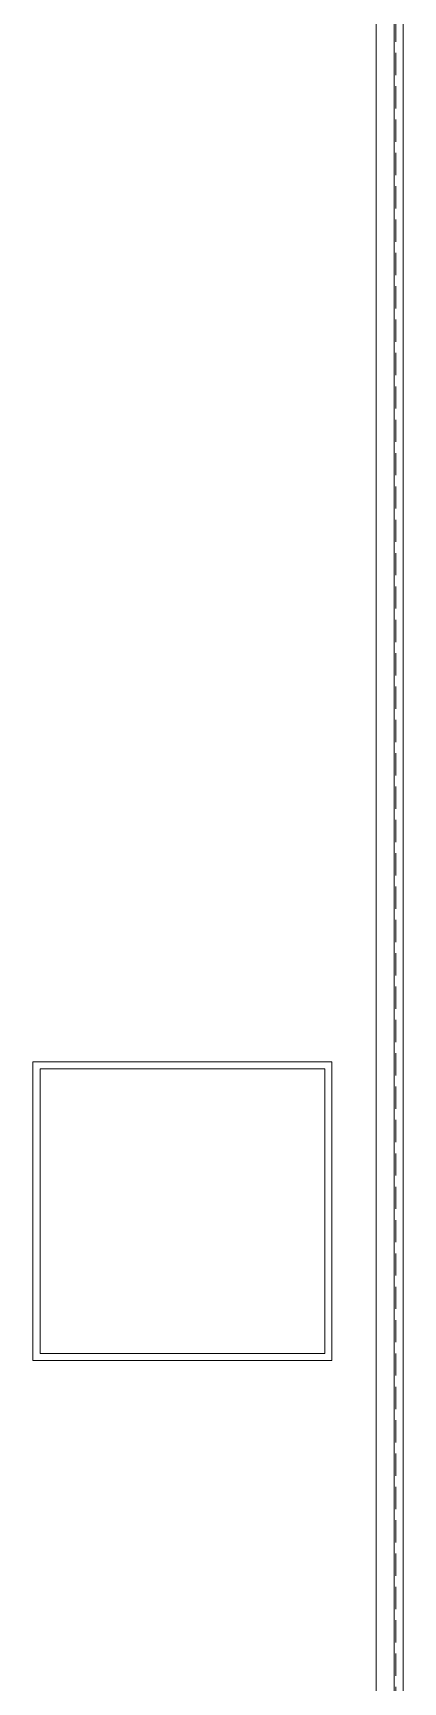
# Model space of a CAD drawing. Extents: x -2365 to 41970, y -230 to 8114.
# Drawn here: x 19198.8 to 19302.8, y 2320.1 to 2783.7 of the extents above; entities that cross this region are included whole.
import ezdxf

# ---------------------------------------------------------------- set-up
doc = ezdxf.new("R2010")
doc.units = 0
doc.header["$LTSCALE"] = 25
doc.linetypes.add('HIDDEN', pattern=[0.375, 0.25, -0.125])
doc.layers.get('0').update_dxf_attribs({"color": 9, "lineweight": 9})
for name, color, linetype, lineweight in [('01', 9, 'Continuous', 9), ('06B', 9, 'Continuous', 9), ('06C', 9, 'Continuous', 9), ('06D', 9, 'Continuous', 9), ('14', 9, 'Continuous', 9), ('35', 9, 'Continuous', 9)]:
    doc.layers.add(name, color=color, linetype=linetype, lineweight=lineweight)

# ---------------------------------------------------------------- blocks, each defined once
blk = doc.blocks.new('p-kolon-80x80-vw')
at = {"layer": '01'}
blk.add_lwpolyline([(-40, -40), (-40, 40), (40, 40), (40, -40)], close=True, dxfattribs=at)

msp = doc.modelspace()

# ---------------------------------------------------------------- linework, layer by layer
at = {"layer": '06B'}
msp.add_lwpolyline([(19282.84, 3964.26), (19282.84, 3914.5), (19302.84, 3914.5), (19302.84, 1660.5)], dxfattribs=at)
at = {"layer": '06C'}
msp.add_lwpolyline([(19295.34, 3912), (19300.34, 3912), (19300.34, 1650.5), (19295.34, 1650.5)], close=True, dxfattribs=at)
at = {"layer": '06D', "linetype": 'HIDDEN'}
msp.add_lwpolyline([(19280.84, 3970.5), (19280.84, 3912.5), (19300.84, 3912.5), (19300.84, 292.5), (19280.84, 292.5), (19280.84, 234.5)], dxfattribs=at)
at = {"layer": '14'}
msp.add_lwpolyline([(19198.84, 2494.5), (19282.84, 2494.5), (19282.84, 2410.5), (19198.84, 2410.5)], close=True, dxfattribs=at)
at = {"layer": '35'}
msp.add_lwpolyline([(19302.84, 1794.5), (19302.84, 2410.5), (19302.84, 2410.5), (19302.84, 2494.5), (19302.84, 2494.5), (19302.84, 3110.5), (19302.84, 3110.5), (19302.84, 3194.5), (19302.84, 3194.5), (19302.84, 3810.5), (19302.84, 3810.5), (19302.84, 3914.5), (19302.84, 3914.5), (19302.84, 3914.5)], dxfattribs=at)

# ---------------------------------------------------------------- block references
msp.add_blockref('p-kolon-80x80-vw', (19240.84, 2452.5))

doc.saveas('drawing.dxf')
